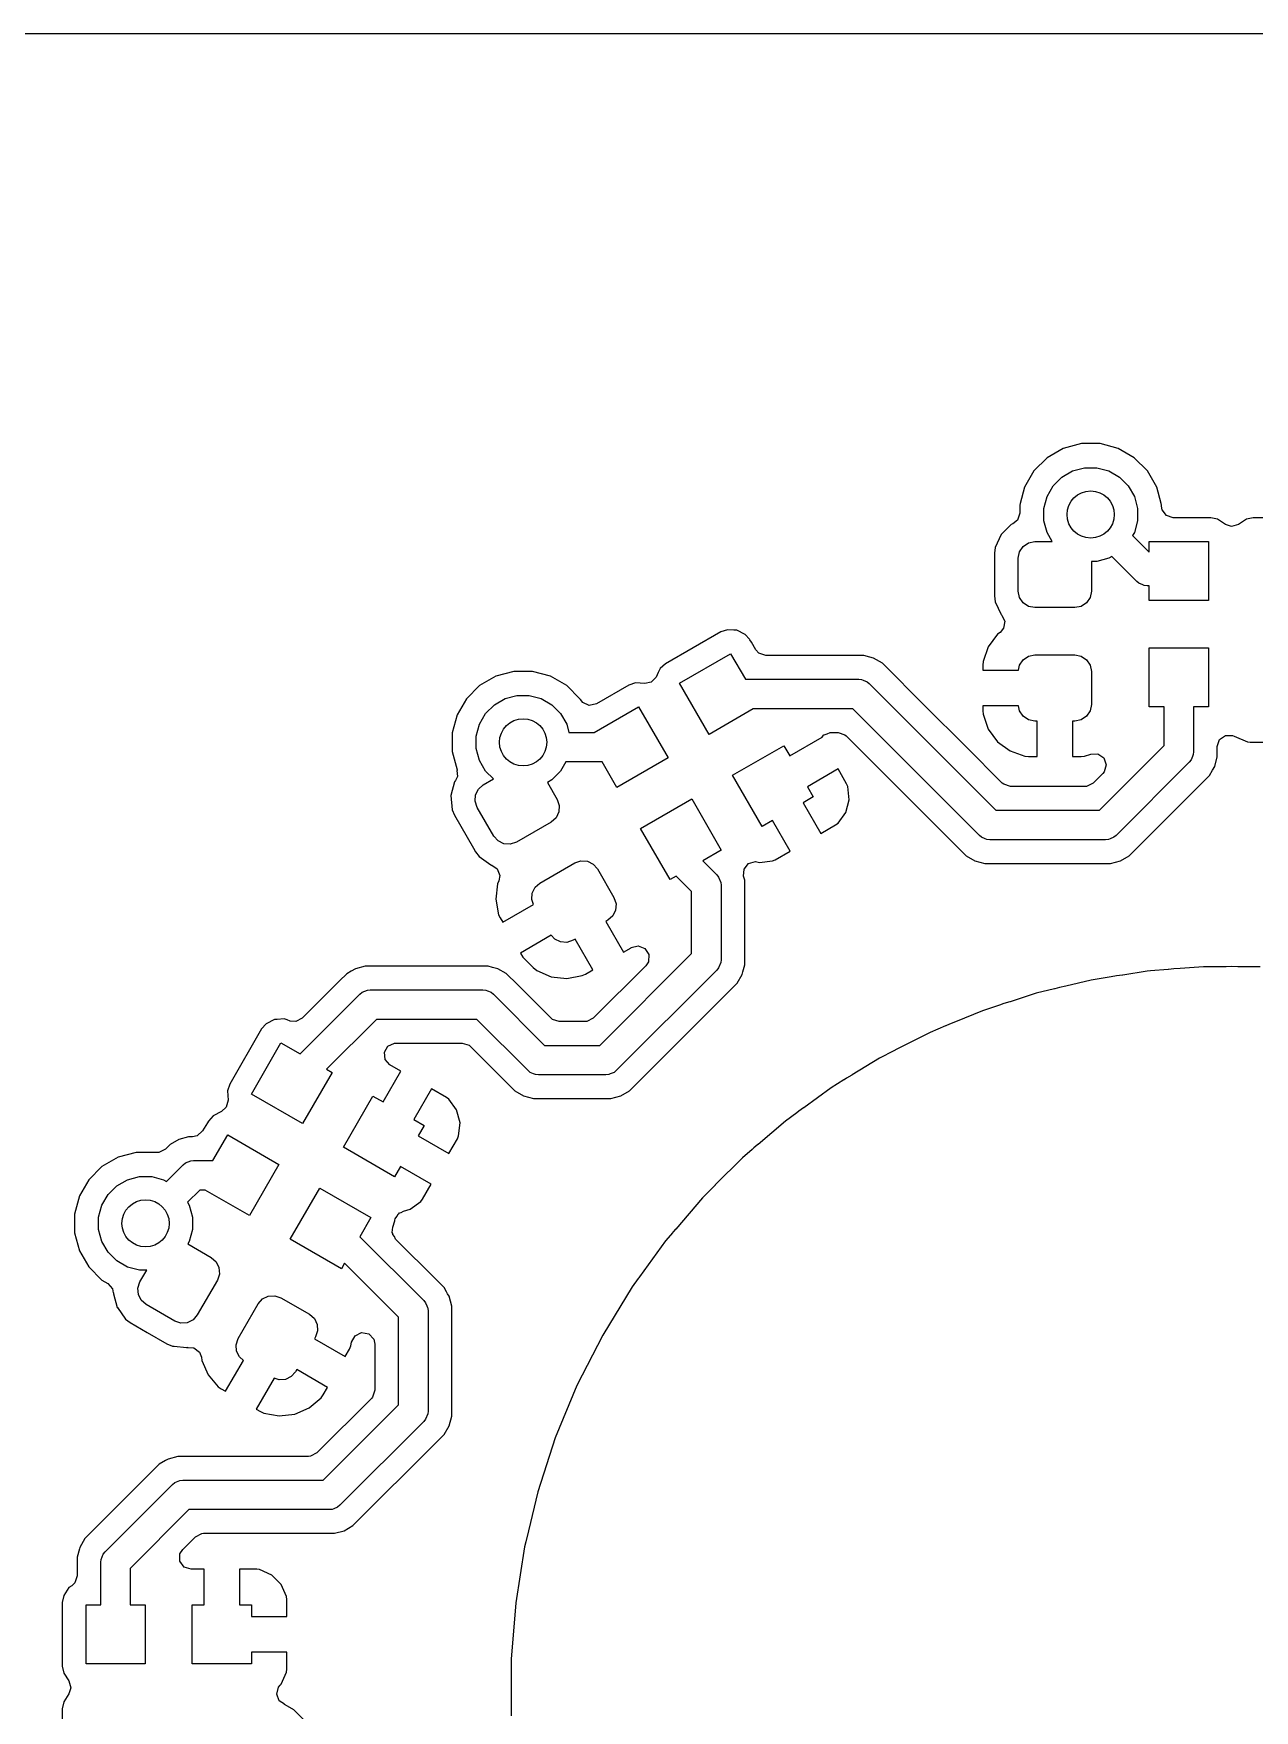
# Model space of a CAD drawing. Extents: x 0.79 to 7.64, y -5.35 to -0.98.
# Drawn here: x 5.309 to 5.716, y -1.543 to -0.984 of the extents above; entities that cross this region are included whole.
import ezdxf

# ---------------------------------------------------------------- set-up
doc = ezdxf.new("R2010")
doc.units = 0
doc.header["$MEASUREMENT"] = 0
doc.layers.add('BLACK', color=7, linetype='CONTINUOUS')

msp = doc.modelspace()

# ---------------------------------------------------------------- linework, layer by layer
at = {"layer": 'BLACK', "linetype": 'CONTINUOUS'}
for p, q in [((4.88976, -0.98427), (7.44077, -0.98427)), ((5.65244, -1.12253), (5.64705, -1.12564)), ((5.65846, -1.12092), (5.65244, -1.12253)), ((5.66468, -1.12092), (5.65846, -1.12092)), ((5.67069, -1.12253), (5.66468, -1.12092)), ((5.67609, -1.12564), (5.67069, -1.12253)), ((5.64705, -1.12564), (5.64265, -1.13004)), ((5.68049, -1.13004), (5.67609, -1.12564)), ((5.64265, -1.13004), (5.63954, -1.13543)), ((5.64908, -1.13497), (5.65198, -1.13207)), ((5.65198, -1.13207), (5.65554, -1.13001)), ((5.65554, -1.13001), (5.65951, -1.12895)), ((5.65951, -1.12895), (5.66362, -1.12895)), ((5.66362, -1.12895), (5.6676, -1.13001)), ((5.6676, -1.13001), (5.67116, -1.13207)), ((5.67116, -1.13207), (5.67406, -1.13497)), ((5.6836, -1.13543), (5.68049, -1.13004)), ((5.63954, -1.13543), (5.63809, -1.14085)), ((5.64596, -1.1425), (5.64702, -1.13853)), ((5.64702, -1.13853), (5.64908, -1.13497)), ((5.67406, -1.13497), (5.67612, -1.13853)), ((5.67612, -1.13853), (5.67718, -1.1425)), ((5.68505, -1.14085), (5.6836, -1.13543)), ((5.63793, -1.14411), (5.63718, -1.1464)), ((5.63809, -1.14085), (5.63793, -1.14145)), ((5.63793, -1.14145), (5.63793, -1.14411)), ((5.64596, -1.14661), (5.64596, -1.1425)), ((5.67718, -1.1425), (5.67718, -1.14661)), ((5.68521, -1.14145), (5.68505, -1.14085)), ((5.68521, -1.14175), (5.68521, -1.14145)), ((5.6854, -1.14296), (5.68521, -1.14175)), ((5.68682, -1.14491), (5.6854, -1.14296)), ((5.68911, -1.14565), (5.68682, -1.14491)), ((5.63511, -1.1479), (5.63176, -1.15125)), ((5.63568, -1.14764), (5.63511, -1.1479)), ((5.63718, -1.1464), (5.63568, -1.14764)), ((5.64702, -1.15059), (5.64596, -1.14661)), ((5.64873, -1.15354), (5.64702, -1.15059)), ((5.67612, -1.15059), (5.67555, -1.15158)), ((5.67718, -1.14661), (5.67612, -1.15059)), ((5.70156, -1.14565), (5.68911, -1.14565)), ((5.70157, -1.14565), (5.70156, -1.14565)), ((5.70156, -1.14565), (5.70156, -1.14565)), ((5.70387, -1.14611), (5.70157, -1.14565)), ((5.7065, -1.14786), (5.70387, -1.14611)), ((5.70387, -1.14611), (5.70387, -1.14611)), ((5.70387, -1.14611), (5.70387, -1.14611)), ((5.70387, -1.14611), (5.70387, -1.14611)), ((5.70851, -1.14852), (5.7065, -1.14786)), ((5.71083, -1.14786), (5.70851, -1.14852)), ((5.71346, -1.14611), (5.71083, -1.14786)), ((5.71576, -1.14565), (5.71346, -1.14611)), ((5.71346, -1.14611), (5.71346, -1.14611)), ((5.737, -1.14565), (5.71576, -1.14565)), ((5.71576, -1.14565), (5.71576, -1.14565)), ((5.71576, -1.14565), (5.71576, -1.14565)), ((5.62976, -1.15553), (5.62951, -1.15748)), ((5.63176, -1.15125), (5.62976, -1.15553)), ((5.62976, -1.15553), (5.62976, -1.15553)), ((5.63782, -1.15695), (5.63902, -1.15516)), ((5.63902, -1.15516), (5.6408, -1.15396)), ((5.6408, -1.15396), (5.64291, -1.15354)), ((5.64291, -1.15354), (5.64873, -1.15354)), ((5.67555, -1.15158), (5.6811, -1.15713)), ((5.6811, -1.15713), (5.6811, -1.15354)), ((5.6811, -1.15354), (5.70079, -1.15354)), ((5.70079, -1.15354), (5.70079, -1.17323)), ((5.62951, -1.15748), (5.62951, -1.17165)), ((5.6374, -1.15906), (5.63782, -1.15695)), ((5.6374, -1.17008), (5.6374, -1.15906)), ((5.66362, -1.16017), (5.66181, -1.16017)), ((5.66181, -1.16017), (5.66181, -1.17008)), ((5.6676, -1.15911), (5.66362, -1.16017)), ((5.66859, -1.15854), (5.6676, -1.15911)), ((5.67692, -1.16687), (5.66859, -1.15854)), ((5.67766, -1.16748), (5.67692, -1.16687)), ((5.67892, -1.168), (5.67766, -1.16748)), ((5.67766, -1.16748), (5.67766, -1.16748)), ((5.62951, -1.17165), (5.62951, -1.17165)), ((5.62951, -1.17165), (5.62976, -1.1736)), ((5.63782, -1.17219), (5.6374, -1.17008)), ((5.63902, -1.17398), (5.63782, -1.17219)), ((5.66139, -1.17219), (5.6602, -1.17398)), ((5.66181, -1.17008), (5.66139, -1.17219)), ((5.67944, -1.16821), (5.67892, -1.168)), ((5.6804, -1.16831), (5.67944, -1.16821)), ((5.67944, -1.16821), (5.67944, -1.16821)), ((5.6811, -1.16831), (5.6804, -1.16831)), ((5.6811, -1.17323), (5.6811, -1.16831)), ((5.70079, -1.17323), (5.6811, -1.17323)), ((5.62976, -1.1736), (5.62976, -1.1736)), ((5.62976, -1.1736), (5.63176, -1.17789)), ((5.63176, -1.17789), (5.63176, -1.17789)), ((5.63176, -1.17789), (5.63176, -1.17789)), ((5.63176, -1.17789), (5.63182, -1.17794)), ((5.63182, -1.17794), (5.63186, -1.17803)), ((5.63186, -1.17803), (5.63196, -1.17817)), ((5.63196, -1.17817), (5.63194, -1.17818)), ((5.63194, -1.17818), (5.63291, -1.18009)), ((5.6408, -1.17517), (5.63902, -1.17398)), ((5.64291, -1.17559), (5.6408, -1.17517)), ((5.6563, -1.17559), (5.64291, -1.17559)), ((5.65841, -1.17517), (5.6563, -1.17559)), ((5.6602, -1.17398), (5.65841, -1.17517)), ((5.53831, -1.1837), (5.51992, -1.19432)), ((5.54053, -1.18295), (5.53831, -1.1837)), ((5.54262, -1.18308), (5.54053, -1.18295)), ((5.54053, -1.18295), (5.54053, -1.18295)), ((5.54367, -1.18315), (5.54262, -1.18308)), ((5.54648, -1.18454), (5.54367, -1.18315)), ((5.54786, -1.18611), (5.54648, -1.18454)), ((5.63053, -1.18446), (5.62742, -1.18866)), ((5.63138, -1.18383), (5.63053, -1.18446)), ((5.63053, -1.18446), (5.63053, -1.18446)), ((5.63254, -1.18247), (5.63138, -1.18383)), ((5.63291, -1.18009), (5.63254, -1.18247)), ((5.54803, -1.18631), (5.54786, -1.18611)), ((5.5485, -1.18711), (5.54803, -1.18631)), ((5.54994, -1.18961), (5.5485, -1.18711)), ((5.55102, -1.19081), (5.54994, -1.18961)), ((5.62742, -1.18866), (5.6257, -1.19359)), ((5.6811, -1.20866), (5.6811, -1.18898)), ((5.6811, -1.18898), (5.70079, -1.18898)), ((5.70079, -1.18898), (5.70079, -1.20866)), ((5.51815, -1.19587), (5.51749, -1.1972)), ((5.51992, -1.19432), (5.51815, -1.19587)), ((5.52454, -1.20077), (5.54158, -1.19093)), ((5.54158, -1.19093), (5.5465, -1.19945)), ((5.55331, -1.19156), (5.55102, -1.19081)), ((5.58598, -1.19156), (5.55331, -1.19156)), ((5.58798, -1.19209), (5.58598, -1.19156)), ((5.58598, -1.19156), (5.58598, -1.19156)), ((5.58924, -1.19243), (5.58798, -1.19209)), ((5.59216, -1.19412), (5.58924, -1.19243)), ((5.58924, -1.19243), (5.58924, -1.19243)), ((5.60631, -1.20827), (5.59216, -1.19412)), ((5.59216, -1.19412), (5.59216, -1.19412)), ((5.59216, -1.19412), (5.59216, -1.19412)), ((5.6257, -1.19359), (5.62559, -1.19476)), ((5.62559, -1.19476), (5.62559, -1.19646)), ((5.63748, -1.19646), (5.63782, -1.19474)), ((5.63782, -1.19474), (5.63902, -1.19295)), ((5.63902, -1.19295), (5.6408, -1.19176)), ((5.6408, -1.19176), (5.64291, -1.19134)), ((5.64291, -1.19134), (5.6563, -1.19134)), ((5.6563, -1.19134), (5.65841, -1.19176)), ((5.65841, -1.19176), (5.6602, -1.19295)), ((5.6602, -1.19295), (5.66139, -1.19474)), ((5.66139, -1.19474), (5.66181, -1.19685)), ((5.46332, -1.19844), (5.45792, -1.20155)), ((5.46933, -1.19683), (5.46332, -1.19844)), ((5.47555, -1.19683), (5.46933, -1.19683)), ((5.48157, -1.19844), (5.47555, -1.19683)), ((5.48696, -1.20155), (5.48157, -1.19844)), ((5.50762, -1.20142), (5.49684, -1.20765)), ((5.50985, -1.20066), (5.50762, -1.20142)), ((5.513, -1.20087), (5.50985, -1.20066)), ((5.50985, -1.20066), (5.50985, -1.20066)), ((5.51507, -1.20043), (5.513, -1.20087)), ((5.51675, -1.19871), (5.51507, -1.20043)), ((5.51749, -1.1972), (5.51675, -1.19871)), ((5.53438, -1.21782), (5.52454, -1.20077)), ((5.5465, -1.19945), (5.58429, -1.19945)), ((5.58429, -1.19945), (5.58525, -1.19955)), ((5.58525, -1.19955), (5.58525, -1.19955)), ((5.58525, -1.19955), (5.58577, -1.19976)), ((5.58577, -1.19976), (5.58703, -1.20028)), ((5.58703, -1.20028), (5.58703, -1.20028)), ((5.58703, -1.20028), (5.58777, -1.20089)), ((5.58777, -1.20089), (5.62999, -1.24311)), ((5.62559, -1.19646), (5.62559, -1.19646)), ((5.62559, -1.19646), (5.63748, -1.19646)), ((5.66181, -1.19685), (5.66181, -1.20787)), ((5.45352, -1.20596), (5.45041, -1.21135)), ((5.45792, -1.20155), (5.45352, -1.20596)), ((5.46285, -1.20798), (5.46641, -1.20592)), ((5.46641, -1.20592), (5.47039, -1.20486)), ((5.47039, -1.20486), (5.4745, -1.20486)), ((5.4745, -1.20486), (5.47847, -1.20592)), ((5.47847, -1.20592), (5.48203, -1.20798)), ((5.49136, -1.20596), (5.48696, -1.20155)), ((5.49151, -1.20622), (5.49136, -1.20596)), ((5.49228, -1.20717), (5.49151, -1.20622)), ((5.45041, -1.21135), (5.4488, -1.21736)), ((5.45789, -1.21445), (5.45995, -1.21089)), ((5.45995, -1.21089), (5.46285, -1.20798)), ((5.48203, -1.20798), (5.48493, -1.21089)), ((5.48493, -1.21089), (5.48699, -1.21445)), ((5.49448, -1.20815), (5.49228, -1.20717)), ((5.49684, -1.20765), (5.49448, -1.20815)), ((5.49613, -1.21717), (5.5109, -1.20864)), ((5.5109, -1.20864), (5.52074, -1.22569)), ((5.54914, -1.20929), (5.53438, -1.21782)), ((5.58226, -1.20929), (5.54914, -1.20929)), ((5.62447, -1.25151), (5.58226, -1.20929)), ((5.61991, -1.22187), (5.60631, -1.20827)), ((5.63748, -1.20827), (5.62559, -1.20827)), ((5.62559, -1.20827), (5.62559, -1.20827)), ((5.62559, -1.20827), (5.62559, -1.20996)), ((5.62559, -1.20996), (5.6257, -1.21113)), ((5.6257, -1.21113), (5.6257, -1.21113)), ((5.6257, -1.21113), (5.62742, -1.21606)), ((5.63782, -1.20998), (5.63748, -1.20827)), ((5.63902, -1.21177), (5.63782, -1.20998)), ((5.6408, -1.21297), (5.63902, -1.21177)), ((5.6602, -1.21177), (5.65841, -1.21297)), ((5.66139, -1.20998), (5.6602, -1.21177)), ((5.66181, -1.20787), (5.66139, -1.20998)), ((5.68602, -1.20866), (5.6811, -1.20866)), ((5.68602, -1.22158), (5.68602, -1.20866)), ((5.70079, -1.20866), (5.69587, -1.20866)), ((5.69587, -1.20866), (5.69587, -1.22362)), ((5.4488, -1.21736), (5.4488, -1.22358)), ((5.45683, -1.21842), (5.45789, -1.21445)), ((5.48699, -1.21445), (5.48772, -1.21717)), ((5.48772, -1.21717), (5.49613, -1.21717)), ((5.57208, -1.21878), (5.57255, -1.21806)), ((5.57255, -1.21806), (5.57265, -1.21802)), ((5.57265, -1.21802), (5.57271, -1.21793)), ((5.57271, -1.21793), (5.57377, -1.21759)), ((5.57377, -1.21759), (5.5748, -1.21719)), ((5.5748, -1.21719), (5.575, -1.21719)), ((5.575, -1.21719), (5.57737, -1.21719)), ((5.57737, -1.21719), (5.57966, -1.21793)), ((5.57966, -1.21793), (5.58013, -1.21833)), ((5.62742, -1.21606), (5.63053, -1.22026)), ((5.64291, -1.21339), (5.6408, -1.21297)), ((5.6437, -1.21339), (5.64291, -1.21339)), ((5.6437, -1.2252), (5.6437, -1.21339)), ((5.6563, -1.21339), (5.65551, -1.21339)), ((5.65551, -1.21339), (5.65551, -1.2252)), ((5.65841, -1.21297), (5.6563, -1.21339)), ((5.7045, -1.21958), (5.70645, -1.21816)), ((5.70645, -1.21816), (5.70886, -1.21816)), ((5.70886, -1.21816), (5.70941, -1.21843)), ((5.4488, -1.22358), (5.45041, -1.2296)), ((5.45683, -1.22253), (5.45683, -1.21842)), ((5.45789, -1.2265), (5.45683, -1.22253)), ((5.54225, -1.23146), (5.5593, -1.22161)), ((5.5593, -1.22161), (5.56127, -1.22502)), ((5.56127, -1.22502), (5.57208, -1.21878)), ((5.58013, -1.21833), (5.62008, -1.25829)), ((5.63212, -1.23407), (5.61991, -1.22187)), ((5.63053, -1.22026), (5.63053, -1.22026)), ((5.63053, -1.22026), (5.63473, -1.22336)), ((5.63473, -1.22336), (5.63966, -1.22509)), ((5.6645, -1.24311), (5.68602, -1.22158)), ((5.69587, -1.22362), (5.69577, -1.22458)), ((5.70376, -1.22187), (5.7045, -1.21958)), ((5.70376, -1.22531), (5.70376, -1.22187)), ((5.70941, -1.21843), (5.70941, -1.21843)), ((5.70941, -1.21843), (5.71378, -1.22036)), ((5.71378, -1.22036), (5.71477, -1.22047)), ((5.71477, -1.22047), (5.72047, -1.22047)), ((5.45995, -1.23006), (5.45789, -1.2265)), ((5.4867, -1.22701), (5.48493, -1.23006)), ((5.49877, -1.22701), (5.4867, -1.22701)), ((5.50369, -1.23553), (5.49877, -1.22701)), ((5.52074, -1.22569), (5.50369, -1.23553)), ((5.5774, -1.22935), (5.56717, -1.23525)), ((5.58025, -1.23428), (5.5774, -1.22935)), ((5.63966, -1.22509), (5.64083, -1.2252)), ((5.64083, -1.2252), (5.6437, -1.2252)), ((5.6437, -1.2252), (5.6437, -1.2252)), ((5.65551, -1.2252), (5.65551, -1.2252)), ((5.65551, -1.2252), (5.65839, -1.2252)), ((5.65839, -1.2252), (5.65956, -1.22509)), ((5.65956, -1.22509), (5.66159, -1.22438)), ((5.65956, -1.22509), (5.65956, -1.22509)), ((5.66159, -1.22438), (5.664, -1.22432)), ((5.664, -1.22432), (5.66598, -1.22569)), ((5.66598, -1.22569), (5.66677, -1.22797)), ((5.66677, -1.22797), (5.66608, -1.23027)), ((5.69442, -1.2271), (5.67002, -1.25151)), ((5.69504, -1.22636), (5.69442, -1.2271)), ((5.69552, -1.2252), (5.69504, -1.22636)), ((5.69504, -1.22636), (5.69504, -1.22636)), ((5.69577, -1.22458), (5.69552, -1.2252)), ((5.69577, -1.22458), (5.69577, -1.22458)), ((5.70219, -1.22978), (5.70289, -1.22857)), ((5.70289, -1.22857), (5.70376, -1.22531)), ((5.44958, -1.23365), (5.44836, -1.23822)), ((5.44993, -1.23315), (5.44958, -1.23365)), ((5.44958, -1.23365), (5.44958, -1.23365)), ((5.45053, -1.23183), (5.44993, -1.23315)), ((5.45048, -1.22984), (5.45037, -1.22987)), ((5.45037, -1.22987), (5.45053, -1.23183)), ((5.45041, -1.2296), (5.45041, -1.2296)), ((5.45041, -1.2296), (5.45048, -1.22984)), ((5.45755, -1.23605), (5.45916, -1.23463)), ((5.45916, -1.23463), (5.46256, -1.23267)), ((5.46256, -1.23267), (5.45995, -1.23006)), ((5.48203, -1.23297), (5.48053, -1.23383)), ((5.48053, -1.23383), (5.4838, -1.2395)), ((5.48493, -1.23006), (5.48203, -1.23297)), ((5.55209, -1.2485), (5.54225, -1.23146)), ((5.58065, -1.2352), (5.58025, -1.23428)), ((5.63258, -1.23447), (5.63212, -1.23407)), ((5.63488, -1.23522), (5.63258, -1.23447)), ((5.66237, -1.23407), (5.66022, -1.23517)), ((5.66563, -1.23081), (5.66237, -1.23407)), ((5.66608, -1.23027), (5.66563, -1.23081)), ((5.6744, -1.25829), (5.7012, -1.23149)), ((5.7012, -1.23149), (5.70219, -1.22978)), ((5.44836, -1.23822), (5.44877, -1.24292)), ((5.45646, -1.24012), (5.4566, -1.23797)), ((5.45715, -1.24216), (5.45646, -1.24012)), ((5.4566, -1.23797), (5.45755, -1.23605)), ((5.4838, -1.2395), (5.48449, -1.24154)), ((5.51157, -1.24917), (5.52861, -1.23933)), ((5.52861, -1.23933), (5.53846, -1.25638)), ((5.56914, -1.23866), (5.56573, -1.24063)), ((5.56717, -1.23525), (5.56914, -1.23866)), ((5.57998, -1.24385), (5.58112, -1.23959)), ((5.58112, -1.23959), (5.58065, -1.2352)), ((5.58065, -1.2352), (5.58065, -1.2352)), ((5.58112, -1.23959), (5.58112, -1.23959)), ((5.65961, -1.23522), (5.63488, -1.23522)), ((5.66022, -1.23517), (5.65961, -1.23522)), ((5.44877, -1.24292), (5.44877, -1.24292)), ((5.44877, -1.24292), (5.44953, -1.24474)), ((5.44953, -1.24474), (5.44953, -1.24474)), ((5.44953, -1.24474), (5.4559, -1.25578)), ((5.46266, -1.2517), (5.45715, -1.24216)), ((5.4834, -1.24561), (5.48178, -1.24703)), ((5.48435, -1.24368), (5.4834, -1.24561)), ((5.48449, -1.24154), (5.48435, -1.24368)), ((5.56573, -1.24063), (5.57164, -1.25086)), ((5.57737, -1.24741), (5.57998, -1.24385)), ((5.57998, -1.24385), (5.57998, -1.24385)), ((5.62999, -1.24311), (5.6645, -1.24311)), ((5.46408, -1.25332), (5.46266, -1.2517)), ((5.48178, -1.24703), (5.47019, -1.25372)), ((5.52141, -1.26622), (5.51157, -1.24917)), ((5.5555, -1.24653), (5.55209, -1.2485)), ((5.56141, -1.25676), (5.5555, -1.24653)), ((5.57164, -1.25086), (5.57658, -1.24801)), ((5.57658, -1.24801), (5.57737, -1.24741)), ((5.62522, -1.25212), (5.62447, -1.25151)), ((5.67002, -1.25151), (5.66927, -1.25212)), ((5.4559, -1.25578), (5.45661, -1.25701)), ((5.45661, -1.25701), (5.45781, -1.25857)), ((5.46601, -1.25427), (5.46408, -1.25332)), ((5.46815, -1.25441), (5.46601, -1.25427)), ((5.47019, -1.25372), (5.46815, -1.25441)), ((5.53846, -1.25638), (5.53227, -1.25995)), ((5.55647, -1.25961), (5.56141, -1.25676)), ((5.62646, -1.25264), (5.62522, -1.25212)), ((5.62522, -1.25212), (5.62522, -1.25212)), ((5.62699, -1.25286), (5.62646, -1.25264)), ((5.62795, -1.25295), (5.62699, -1.25286)), ((5.62699, -1.25286), (5.62699, -1.25286)), ((5.66654, -1.25295), (5.62795, -1.25295)), ((5.6675, -1.25286), (5.66654, -1.25295)), ((5.66803, -1.25264), (5.6675, -1.25286)), ((5.6675, -1.25286), (5.6675, -1.25286)), ((5.66927, -1.25212), (5.66803, -1.25264)), ((5.66927, -1.25212), (5.66927, -1.25212)), ((5.45781, -1.25857), (5.46168, -1.26129)), ((5.46168, -1.26129), (5.46176, -1.26131)), ((5.46176, -1.26131), (5.46184, -1.26136)), ((5.46184, -1.26136), (5.46199, -1.26143)), ((5.46199, -1.26143), (5.46198, -1.26145)), ((5.46198, -1.26145), (5.46378, -1.26262)), ((5.46378, -1.26262), (5.46464, -1.26487)), ((5.47806, -1.26736), (5.48965, -1.26067)), ((5.48965, -1.26067), (5.49169, -1.25998)), ((5.49169, -1.25998), (5.49384, -1.26012)), ((5.49384, -1.26012), (5.49577, -1.26107)), ((5.49577, -1.26107), (5.49718, -1.26268)), ((5.49718, -1.26268), (5.5027, -1.27223)), ((5.53227, -1.25995), (5.53694, -1.26463)), ((5.54593, -1.26513), (5.54606, -1.26273)), ((5.54606, -1.26273), (5.54758, -1.26086)), ((5.54758, -1.26086), (5.5499, -1.26023)), ((5.5499, -1.26023), (5.55071, -1.26036)), ((5.55071, -1.26036), (5.55117, -1.26048)), ((5.55117, -1.26048), (5.55556, -1.26001)), ((5.55117, -1.26048), (5.55117, -1.26048)), ((5.55556, -1.26001), (5.55647, -1.25961)), ((5.55556, -1.26001), (5.55556, -1.26001)), ((5.62008, -1.25829), (5.62008, -1.25829)), ((5.62008, -1.25829), (5.62008, -1.25829)), ((5.62008, -1.25829), (5.62008, -1.25829)), ((5.62008, -1.25829), (5.62301, -1.25997)), ((5.62301, -1.25997), (5.62301, -1.25997)), ((5.62301, -1.25997), (5.62301, -1.25997)), ((5.62301, -1.25997), (5.62301, -1.25997)), ((5.62301, -1.25997), (5.62627, -1.26085)), ((5.62627, -1.26085), (5.62627, -1.26085)), ((5.62627, -1.26085), (5.66822, -1.26085)), ((5.66822, -1.26085), (5.67148, -1.25997)), ((5.66822, -1.26085), (5.66822, -1.26085)), ((5.67148, -1.25997), (5.6744, -1.25829)), ((5.67148, -1.25997), (5.67148, -1.25997)), ((5.67148, -1.25997), (5.67148, -1.25997)), ((5.6744, -1.25829), (5.6744, -1.25829)), ((5.6744, -1.25829), (5.6744, -1.25829)), ((5.4639, -1.2676), (5.46331, -1.27279)), ((5.46432, -1.26663), (5.4639, -1.2676)), ((5.4639, -1.2676), (5.4639, -1.2676)), ((5.46464, -1.26487), (5.46432, -1.26663)), ((5.47645, -1.26878), (5.47806, -1.26736)), ((5.52344, -1.26505), (5.52141, -1.26622)), ((5.52854, -1.27015), (5.52344, -1.26505)), ((5.53694, -1.26463), (5.53756, -1.26538)), ((5.53756, -1.26538), (5.53756, -1.26538)), ((5.53756, -1.26538), (5.53829, -1.26715)), ((5.53829, -1.26715), (5.53839, -1.26811)), ((5.53839, -1.26811), (5.53839, -1.29291)), ((5.54628, -1.26642), (5.54593, -1.26513)), ((5.54628, -1.29123), (5.54628, -1.26642)), ((5.46331, -1.27279), (5.46331, -1.27279)), ((5.46331, -1.27279), (5.46428, -1.27792)), ((5.47535, -1.27285), (5.47549, -1.27071)), ((5.47592, -1.27451), (5.47535, -1.27285)), ((5.47549, -1.27071), (5.47645, -1.26878)), ((5.5027, -1.27223), (5.50339, -1.27427)), ((5.52854, -1.29087), (5.52854, -1.27015)), ((5.46428, -1.27792), (5.46477, -1.27899)), ((5.46477, -1.27899), (5.46562, -1.28045)), ((5.46562, -1.28045), (5.47592, -1.27451)), ((5.5023, -1.27834), (5.50068, -1.27976)), ((5.50325, -1.27641), (5.5023, -1.27834)), ((5.50339, -1.27427), (5.50325, -1.27641)), ((5.48182, -1.28474), (5.47152, -1.29068)), ((5.48297, -1.28605), (5.48182, -1.28474)), ((5.50068, -1.27976), (5.5, -1.28015)), ((5.5, -1.28015), (5.5059, -1.29038)), ((5.47152, -1.29068), (5.4723, -1.29202)), ((5.4849, -1.287), (5.48297, -1.28605)), ((5.48705, -1.28714), (5.4849, -1.287)), ((5.48909, -1.28645), (5.48705, -1.28714)), ((5.48977, -1.28606), (5.48909, -1.28645)), ((5.49567, -1.29629), (5.48977, -1.28606)), ((5.49796, -1.32146), (5.52854, -1.29087)), ((5.5059, -1.29038), (5.50839, -1.28895)), ((5.5059, -1.29038), (5.5059, -1.29038)), ((5.50839, -1.28895), (5.50845, -1.28891)), ((5.50845, -1.28891), (5.50846, -1.2889)), ((5.50846, -1.2889), (5.50847, -1.2889)), ((5.50847, -1.2889), (5.51078, -1.2883)), ((5.50847, -1.2889), (5.50847, -1.2889)), ((5.51078, -1.2883), (5.51302, -1.28917)), ((5.51302, -1.28917), (5.51432, -1.2912)), ((5.41656, -1.29593), (5.41517, -1.29674)), ((5.41982, -1.29506), (5.41656, -1.29593)), ((5.41656, -1.29593), (5.41656, -1.29593)), ((5.4232, -1.29506), (5.41982, -1.29506)), ((5.41982, -1.29506), (5.41982, -1.29506)), ((5.42344, -1.29506), (5.4232, -1.29506)), ((5.46074, -1.29506), (5.42344, -1.29506)), ((5.42344, -1.29506), (5.42344, -1.29506)), ((5.46227, -1.29547), (5.46074, -1.29506)), ((5.46074, -1.29506), (5.46074, -1.29506)), ((5.464, -1.29593), (5.46227, -1.29547)), ((5.4668, -1.29755), (5.464, -1.29593)), ((5.464, -1.29593), (5.464, -1.29593)), ((5.4723, -1.29202), (5.4758, -1.29547)), ((5.4758, -1.29547), (5.47701, -1.29651)), ((5.49318, -1.29773), (5.49567, -1.29629)), ((5.49567, -1.29629), (5.49567, -1.29629)), ((5.51331, -1.29494), (5.49583, -1.31242)), ((5.53694, -1.29639), (5.50348, -1.32986)), ((5.51419, -1.2936), (5.51331, -1.29494)), ((5.51432, -1.2912), (5.51419, -1.2936)), ((5.53756, -1.29565), (5.53694, -1.29639)), ((5.53829, -1.29387), (5.53756, -1.29565)), ((5.53839, -1.29291), (5.53829, -1.29387)), ((5.53829, -1.29387), (5.53829, -1.29387)), ((5.54565, -1.29696), (5.54628, -1.2946)), ((5.54628, -1.2946), (5.54628, -1.29123)), ((5.54628, -1.29123), (5.54628, -1.29123)), ((5.68743, -1.29618), (5.68152, -1.29665)), ((5.68752, -1.29618), (5.68743, -1.29618)), ((5.68743, -1.29618), (5.68743, -1.29618)), ((5.68933, -1.29596), (5.68752, -1.29618)), ((5.69135, -1.29588), (5.68933, -1.29596)), ((5.69142, -1.29587), (5.69135, -1.29588)), ((5.69607, -1.2955), (5.69142, -1.29587)), ((5.69922, -1.29526), (5.69607, -1.2955)), ((5.70673, -1.29526), (5.69922, -1.29526)), ((5.70866, -1.29518), (5.70673, -1.29526)), ((5.71059, -1.29526), (5.70866, -1.29518)), ((5.7181, -1.29526), (5.71059, -1.29526)), ((5.41126, -1.30001), (5.39885, -1.31241)), ((5.41364, -1.29762), (5.41126, -1.30001)), ((5.41126, -1.30001), (5.41126, -1.30001)), ((5.41126, -1.30001), (5.41126, -1.30001)), ((5.41126, -1.30001), (5.41126, -1.30001)), ((5.41517, -1.29674), (5.41364, -1.29762)), ((5.46692, -1.29762), (5.4668, -1.29755)), ((5.4668, -1.29755), (5.4668, -1.29755)), ((5.47041, -1.3011), (5.46692, -1.29762)), ((5.48173, -1.31242), (5.47041, -1.3011)), ((5.47701, -1.29651), (5.47701, -1.29651)), ((5.47701, -1.29651), (5.4818, -1.2986)), ((5.4818, -1.2986), (5.48698, -1.29919)), ((5.48698, -1.29919), (5.49212, -1.29822)), ((5.48698, -1.29919), (5.48698, -1.29919)), ((5.49212, -1.29822), (5.49318, -1.29773)), ((5.49212, -1.29822), (5.49212, -1.29822)), ((5.49318, -1.29773), (5.49318, -1.29773)), ((5.54133, -1.30317), (5.54372, -1.30078)), ((5.54372, -1.30078), (5.54541, -1.29786)), ((5.54541, -1.29786), (5.54565, -1.29696)), ((5.65326, -1.30173), (5.65116, -1.30216)), ((5.65333, -1.30171), (5.65326, -1.30173)), ((5.66177, -1.29969), (5.65333, -1.30171)), ((5.65333, -1.30171), (5.65333, -1.30171)), ((5.66836, -1.29865), (5.66177, -1.29969)), ((5.66177, -1.29969), (5.66177, -1.29969)), ((5.66844, -1.29863), (5.66836, -1.29865)), ((5.66836, -1.29865), (5.66836, -1.29865)), ((5.66836, -1.29865), (5.66836, -1.29865)), ((5.67012, -1.29829), (5.66844, -1.29863)), ((5.6722, -1.29804), (5.67012, -1.29829)), ((5.67227, -1.29803), (5.6722, -1.29804)), ((5.68041, -1.29674), (5.67227, -1.29803)), ((5.67227, -1.29803), (5.67227, -1.29803)), ((5.68152, -1.29665), (5.68041, -1.29674)), ((5.68041, -1.29674), (5.68041, -1.29674)), ((5.68041, -1.29674), (5.68041, -1.29674)), ((5.39811, -1.32431), (5.41803, -1.30439)), ((5.41803, -1.30439), (5.41878, -1.30378)), ((5.41878, -1.30378), (5.42055, -1.30305)), ((5.42055, -1.30305), (5.42151, -1.30295)), ((5.42055, -1.30305), (5.42055, -1.30305)), ((5.42151, -1.30295), (5.45906, -1.30295)), ((5.45906, -1.30295), (5.46002, -1.30305)), ((5.46002, -1.30305), (5.46002, -1.30305)), ((5.46002, -1.30305), (5.46053, -1.30326)), ((5.46053, -1.30326), (5.46179, -1.30378)), ((5.46179, -1.30378), (5.46179, -1.30378)), ((5.46179, -1.30378), (5.46253, -1.30439)), ((5.46253, -1.30439), (5.4796, -1.32146)), ((5.50787, -1.33663), (5.54133, -1.30317)), ((5.54133, -1.30317), (5.54133, -1.30317)), ((5.63258, -1.30754), (5.63123, -1.30806)), ((5.63467, -1.30694), (5.63258, -1.30754)), ((5.63473, -1.30692), (5.63467, -1.30694)), ((5.64342, -1.30409), (5.63473, -1.30692)), ((5.63473, -1.30692), (5.63473, -1.30692)), ((5.64955, -1.30262), (5.64342, -1.30409)), ((5.64342, -1.30409), (5.64342, -1.30409)), ((5.64964, -1.3026), (5.64955, -1.30262)), ((5.64955, -1.30262), (5.64955, -1.30262)), ((5.65116, -1.30216), (5.64964, -1.3026)), ((5.38963, -1.31285), (5.38682, -1.31424)), ((5.39042, -1.3128), (5.38963, -1.31285)), ((5.38963, -1.31285), (5.38963, -1.31285)), ((5.39277, -1.31264), (5.39042, -1.3128)), ((5.39381, -1.313), (5.39277, -1.31264)), ((5.39277, -1.31264), (5.39277, -1.31264)), ((5.39277, -1.31264), (5.39277, -1.31264)), ((5.39484, -1.31335), (5.39381, -1.313)), ((5.39885, -1.31241), (5.3967, -1.31351)), ((5.42355, -1.3128), (5.40693, -1.32941)), ((5.45702, -1.3128), (5.42355, -1.3128)), ((5.47408, -1.32986), (5.45702, -1.3128)), ((5.48219, -1.31282), (5.48173, -1.31242)), ((5.48448, -1.31356), (5.48219, -1.31282)), ((5.49583, -1.31242), (5.49369, -1.31351)), ((5.62547, -1.30993), (5.61657, -1.31361)), ((5.63114, -1.30809), (5.62547, -1.30993)), ((5.63123, -1.30806), (5.63114, -1.30809)), ((5.38527, -1.316), (5.37465, -1.3344)), ((5.38682, -1.31424), (5.38527, -1.316)), ((5.3967, -1.31351), (5.39484, -1.31335)), ((5.49308, -1.31356), (5.48448, -1.31356)), ((5.49369, -1.31351), (5.49308, -1.31356)), ((5.60803, -1.31715), (5.59899, -1.32176)), ((5.61322, -1.315), (5.60803, -1.31715)), ((5.61331, -1.31496), (5.61322, -1.315)), ((5.61322, -1.315), (5.61322, -1.315)), ((5.61449, -1.3144), (5.61331, -1.31496)), ((5.61652, -1.31363), (5.61449, -1.3144)), ((5.61657, -1.31361), (5.61652, -1.31363)), ((5.61657, -1.31361), (5.61657, -1.31361)), ((5.38187, -1.33767), (5.39171, -1.32062)), ((5.39171, -1.32062), (5.39811, -1.32431)), ((5.42619, -1.32378), (5.42739, -1.32169)), ((5.42644, -1.32617), (5.42619, -1.32378)), ((5.42739, -1.32169), (5.42959, -1.32071)), ((5.42959, -1.32071), (5.43, -1.32069)), ((5.43, -1.32069), (5.45213, -1.32069)), ((5.45213, -1.32069), (5.45442, -1.32143)), ((5.45442, -1.32143), (5.45489, -1.32183)), ((5.45489, -1.32183), (5.4673, -1.33425)), ((5.4796, -1.32146), (5.49796, -1.32146)), ((5.59592, -1.32332), (5.59122, -1.32572)), ((5.59601, -1.32327), (5.59592, -1.32332)), ((5.59592, -1.32332), (5.59592, -1.32332)), ((5.59701, -1.3227), (5.59601, -1.32327)), ((5.59894, -1.32178), (5.59701, -1.3227)), ((5.59899, -1.32176), (5.59894, -1.32178)), ((5.59899, -1.32176), (5.59899, -1.32176)), ((5.40693, -1.32941), (5.40876, -1.33046)), ((5.42805, -1.32796), (5.42644, -1.32617)), ((5.43172, -1.33008), (5.42805, -1.32796)), ((5.47482, -1.33047), (5.47408, -1.32986)), ((5.50348, -1.32986), (5.50273, -1.33047)), ((5.59122, -1.32572), (5.58208, -1.33132)), ((5.37465, -1.3344), (5.37389, -1.33662)), ((5.40876, -1.33046), (5.39892, -1.34751)), ((5.42581, -1.34031), (5.43172, -1.33008)), ((5.4673, -1.33425), (5.4673, -1.33425)), ((5.4673, -1.33425), (5.46864, -1.33558)), ((5.46864, -1.33558), (5.46969, -1.33663)), ((5.47586, -1.3309), (5.47482, -1.33047)), ((5.47482, -1.33047), (5.47482, -1.33047)), ((5.4766, -1.3312), (5.47586, -1.3309)), ((5.47756, -1.3313), (5.4766, -1.3312)), ((5.4766, -1.3312), (5.4766, -1.3312)), ((5.5, -1.3313), (5.47756, -1.3313)), ((5.50096, -1.3312), (5.5, -1.3313)), ((5.50148, -1.33099), (5.50096, -1.3312)), ((5.50096, -1.3312), (5.50096, -1.3312)), ((5.50273, -1.33047), (5.50148, -1.33099)), ((5.50273, -1.33047), (5.50273, -1.33047)), ((5.57512, -1.33558), (5.56595, -1.34224)), ((5.57935, -1.33299), (5.57512, -1.33558)), ((5.57944, -1.33293), (5.57935, -1.33299)), ((5.57935, -1.33299), (5.57935, -1.33299)), ((5.58025, -1.33237), (5.57944, -1.33293)), ((5.58203, -1.33134), (5.58025, -1.33237)), ((5.58208, -1.33132), (5.58203, -1.33134)), ((5.58208, -1.33132), (5.58208, -1.33132)), ((5.3741, -1.33977), (5.37351, -1.34211)), ((5.37389, -1.33662), (5.37389, -1.33662)), ((5.37389, -1.33662), (5.3741, -1.33977)), ((5.39892, -1.34751), (5.38187, -1.33767)), ((5.41256, -1.35539), (5.4224, -1.33834)), ((5.4224, -1.33834), (5.42581, -1.34031)), ((5.44194, -1.33598), (5.43604, -1.34621)), ((5.44688, -1.33883), (5.44194, -1.33598)), ((5.44194, -1.33598), (5.44194, -1.33598)), ((5.44768, -1.33943), (5.44688, -1.33883)), ((5.44688, -1.33883), (5.44688, -1.33883)), ((5.45029, -1.34299), (5.44768, -1.33943)), ((5.44768, -1.33943), (5.44768, -1.33943)), ((5.46969, -1.33663), (5.47261, -1.33832)), ((5.47261, -1.33832), (5.47587, -1.33919)), ((5.47587, -1.33919), (5.47587, -1.33919)), ((5.47587, -1.33919), (5.50169, -1.33919)), ((5.50169, -1.33919), (5.50495, -1.33832)), ((5.50169, -1.33919), (5.50169, -1.33919)), ((5.50495, -1.33832), (5.50787, -1.33663)), ((5.50495, -1.33832), (5.50495, -1.33832)), ((5.50495, -1.33832), (5.50495, -1.33832)), ((5.50787, -1.33663), (5.50787, -1.33663)), ((5.50787, -1.33663), (5.50787, -1.33663)), ((5.36755, -1.34669), (5.36722, -1.34726)), ((5.3691, -1.34492), (5.36755, -1.34669)), ((5.37193, -1.34352), (5.3691, -1.34492)), ((5.37351, -1.34211), (5.37193, -1.34352)), ((5.43604, -1.34621), (5.43945, -1.34818)), ((5.45143, -1.34726), (5.45029, -1.34299)), ((5.55985, -1.34667), (5.55072, -1.35448)), ((5.55986, -1.34667), (5.55985, -1.34667)), ((5.5636, -1.34395), (5.55986, -1.34667)), ((5.56369, -1.34389), (5.5636, -1.34395)), ((5.56433, -1.34336), (5.56369, -1.34389)), ((5.56592, -1.34227), (5.56433, -1.34336)), ((5.56595, -1.34224), (5.56592, -1.34227)), ((5.36095, -1.35194), (5.35769, -1.35281)), ((5.36227, -1.35194), (5.36095, -1.35194)), ((5.36385, -1.3516), (5.36227, -1.35194)), ((5.36564, -1.34999), (5.36385, -1.3516)), ((5.36722, -1.34726), (5.36564, -1.34999)), ((5.36908, -1.35983), (5.374, -1.35131)), ((5.374, -1.35131), (5.39105, -1.36115)), ((5.43945, -1.34818), (5.43748, -1.35159)), ((5.43748, -1.35159), (5.44771, -1.3575)), ((5.45056, -1.35256), (5.45095, -1.35165)), ((5.45095, -1.35165), (5.45143, -1.34726)), ((5.45095, -1.35165), (5.45095, -1.35165)), ((5.45143, -1.34726), (5.45143, -1.34726)), ((5.3435, -1.35714), (5.33748, -1.35875)), ((5.34972, -1.35714), (5.3435, -1.35714)), ((5.34994, -1.35717), (5.34972, -1.35714)), ((5.34972, -1.35714), (5.34972, -1.35714)), ((5.35106, -1.35715), (5.34994, -1.35717)), ((5.35321, -1.35606), (5.35106, -1.35715)), ((5.35477, -1.3545), (5.35321, -1.35606)), ((5.3548, -1.35448), (5.35477, -1.3545)), ((5.35769, -1.35281), (5.3548, -1.35448)), ((5.35769, -1.35281), (5.35769, -1.35281)), ((5.42961, -1.36523), (5.41256, -1.35539)), ((5.44771, -1.3575), (5.45056, -1.35256)), ((5.44771, -1.3575), (5.44771, -1.3575)), ((5.45056, -1.35256), (5.45056, -1.35256)), ((5.54878, -1.35613), (5.5455, -1.35893)), ((5.54887, -1.35605), (5.54878, -1.35613)), ((5.54934, -1.3556), (5.54887, -1.35605)), ((5.55068, -1.35451), (5.54934, -1.3556)), ((5.55072, -1.35448), (5.55068, -1.35451)), ((5.55072, -1.35448), (5.55072, -1.35448)), ((5.33209, -1.36186), (5.32769, -1.36626)), ((5.33748, -1.35875), (5.33209, -1.36186)), ((5.35363, -1.3668), (5.35916, -1.36127)), ((5.35916, -1.36127), (5.3599, -1.36066)), ((5.3599, -1.36066), (5.36168, -1.35993)), ((5.36168, -1.35993), (5.36264, -1.35983)), ((5.36264, -1.35983), (5.36908, -1.35983)), ((5.39105, -1.36115), (5.3812, -1.3782)), ((5.43157, -1.36182), (5.42961, -1.36523)), ((5.4418, -1.36772), (5.43157, -1.36182)), ((5.5455, -1.35893), (5.53646, -1.36798)), ((5.5455, -1.35893), (5.5455, -1.35893)), ((5.32769, -1.36626), (5.32458, -1.37165)), ((5.33411, -1.37119), (5.33702, -1.36829)), ((5.33702, -1.36829), (5.34058, -1.36623)), ((5.34058, -1.36623), (5.34455, -1.36517)), ((5.34455, -1.36517), (5.34866, -1.36517)), ((5.34866, -1.36517), (5.35263, -1.36623)), ((5.35263, -1.36623), (5.35363, -1.3668)), ((5.39484, -1.38607), (5.40468, -1.36902)), ((5.40468, -1.36902), (5.42173, -1.37887)), ((5.43895, -1.37266), (5.4418, -1.36772)), ((5.53539, -1.369), (5.53507, -1.36936)), ((5.53643, -1.368), (5.53539, -1.369)), ((5.53646, -1.36798), (5.53643, -1.368)), ((5.53646, -1.36798), (5.53646, -1.36798)), ((5.32458, -1.37165), (5.32297, -1.37767)), ((5.33206, -1.37475), (5.33411, -1.37119)), ((5.36467, -1.36967), (5.36059, -1.37376)), ((5.36059, -1.37376), (5.36116, -1.37475)), ((5.36644, -1.36967), (5.36467, -1.36967)), ((5.3812, -1.3782), (5.36644, -1.36967)), ((5.4348, -1.37607), (5.43836, -1.37346)), ((5.43836, -1.37346), (5.43895, -1.37266)), ((5.43836, -1.37346), (5.43836, -1.37346)), ((5.43895, -1.37266), (5.43895, -1.37266)), ((5.53216, -1.37228), (5.52327, -1.38268)), ((5.53499, -1.36945), (5.53216, -1.37227)), ((5.53216, -1.37227), (5.53216, -1.37228)), ((5.53507, -1.36936), (5.53499, -1.36945)), ((5.53499, -1.36945), (5.53499, -1.36945)), ((5.32297, -1.37767), (5.32297, -1.38389)), ((5.33099, -1.37872), (5.33206, -1.37475)), ((5.33099, -1.38283), (5.33099, -1.37872)), ((5.36116, -1.37475), (5.36222, -1.37872)), ((5.36222, -1.37872), (5.36222, -1.38283)), ((5.42173, -1.37887), (5.41804, -1.38526)), ((5.42899, -1.38204), (5.42971, -1.37992)), ((5.4297, -1.37976), (5.42985, -1.37927)), ((5.42971, -1.37992), (5.4297, -1.37976)), ((5.42985, -1.37927), (5.43037, -1.37854)), ((5.43037, -1.37854), (5.43075, -1.37774)), ((5.43075, -1.37774), (5.43107, -1.37755)), ((5.43107, -1.37755), (5.43125, -1.3773)), ((5.43125, -1.3773), (5.43181, -1.37711)), ((5.43181, -1.37711), (5.43257, -1.37666)), ((5.43257, -1.37666), (5.4348, -1.37607)), ((5.32297, -1.38389), (5.32458, -1.3899)), ((5.33206, -1.38681), (5.33099, -1.38283)), ((5.36222, -1.38283), (5.36116, -1.38681)), ((5.41804, -1.38526), (5.43931, -1.40653)), ((5.42885, -1.38385), (5.42898, -1.38209)), ((5.42901, -1.38416), (5.42885, -1.38385)), ((5.42898, -1.38209), (5.42899, -1.38204)), ((5.42901, -1.38449), (5.42901, -1.38416)), ((5.42954, -1.38521), (5.42901, -1.38449)), ((5.42994, -1.386), (5.42954, -1.38521)), ((5.5223, -1.38382), (5.5199, -1.38663)), ((5.52238, -1.38373), (5.5223, -1.38382)), ((5.52256, -1.38348), (5.52238, -1.38373)), ((5.52325, -1.38271), (5.52256, -1.38348)), ((5.52327, -1.38268), (5.52325, -1.38271)), ((5.52327, -1.38268), (5.52327, -1.38268)), ((5.32458, -1.3899), (5.32769, -1.3953)), ((5.33411, -1.39037), (5.33206, -1.38681)), ((5.33702, -1.39327), (5.33411, -1.39037)), ((5.36116, -1.38681), (5.36067, -1.38765)), ((5.36067, -1.38765), (5.36853, -1.39219)), ((5.41189, -1.39591), (5.39484, -1.38607)), ((5.4437, -1.39975), (5.42994, -1.386)), ((5.5199, -1.38663), (5.51124, -1.39855)), ((5.5199, -1.38663), (5.5199, -1.38663)), ((5.32769, -1.3953), (5.33209, -1.3997)), ((5.34058, -1.39533), (5.33702, -1.39327)), ((5.34455, -1.39639), (5.34058, -1.39533)), ((5.347, -1.39639), (5.34455, -1.39639)), ((5.34476, -1.40028), (5.347, -1.39639)), ((5.36853, -1.39219), (5.37014, -1.3936)), ((5.37014, -1.3936), (5.37109, -1.39553)), ((5.37109, -1.39553), (5.37123, -1.39768)), ((5.41294, -1.39409), (5.41189, -1.39591)), ((5.43091, -1.41205), (5.41294, -1.39409)), ((5.33209, -1.3997), (5.33401, -1.4008)), ((5.33401, -1.4008), (5.33562, -1.40259)), ((5.33562, -1.40259), (5.33584, -1.4039)), ((5.34407, -1.40232), (5.34476, -1.40028)), ((5.34421, -1.40447), (5.34407, -1.40232)), ((5.37054, -1.39972), (5.36385, -1.41131)), ((5.37123, -1.39768), (5.37054, -1.39972)), ((5.44608, -1.40214), (5.4437, -1.39975)), ((5.4437, -1.39975), (5.4437, -1.39975)), ((5.44692, -1.4036), (5.44608, -1.40214)), ((5.50881, -1.4019), (5.49895, -1.41799)), ((5.5108, -1.39915), (5.50881, -1.4019)), ((5.51087, -1.39905), (5.5108, -1.39915)), ((5.5108, -1.39915), (5.5108, -1.39915)), ((5.51094, -1.39895), (5.51087, -1.39905)), ((5.51122, -1.39858), (5.51094, -1.39895)), ((5.51124, -1.39855), (5.51122, -1.39858)), ((5.51124, -1.39855), (5.51124, -1.39855)), ((5.33584, -1.4039), (5.33594, -1.40389)), ((5.33594, -1.40389), (5.33597, -1.40423)), ((5.33597, -1.40423), (5.33597, -1.40423)), ((5.33597, -1.40423), (5.33597, -1.40423)), ((5.33597, -1.40423), (5.33719, -1.40879)), ((5.34516, -1.4064), (5.34421, -1.40447)), ((5.34677, -1.40781), (5.34516, -1.4064)), ((5.35632, -1.41333), (5.34677, -1.40781)), ((5.37749, -1.41918), (5.38418, -1.40759)), ((5.38418, -1.40759), (5.3856, -1.40597)), ((5.3856, -1.40597), (5.38753, -1.40502)), ((5.38753, -1.40502), (5.38967, -1.40488)), ((5.38967, -1.40488), (5.39171, -1.40557)), ((5.39171, -1.40557), (5.40126, -1.41108)), ((5.43931, -1.40653), (5.43992, -1.40727)), ((5.43992, -1.40727), (5.43992, -1.40727)), ((5.43992, -1.40727), (5.4403, -1.40821)), ((5.4403, -1.40821), (5.44055, -1.40879)), ((5.44729, -1.40423), (5.44692, -1.4036)), ((5.44692, -1.4036), (5.44692, -1.4036)), ((5.44777, -1.40506), (5.44729, -1.40423)), ((5.44864, -1.40832), (5.44777, -1.40506)), ((5.44777, -1.40506), (5.44777, -1.40506)), ((5.33719, -1.40879), (5.33719, -1.40879)), ((5.33719, -1.40879), (5.33719, -1.40879)), ((5.33719, -1.40879), (5.33725, -1.40887)), ((5.33725, -1.40887), (5.3399, -1.41267)), ((5.3399, -1.41267), (5.34147, -1.41386)), ((5.35836, -1.41402), (5.35632, -1.41333)), ((5.36243, -1.41292), (5.3605, -1.41388)), ((5.36385, -1.41131), (5.36243, -1.41292)), ((5.40126, -1.41108), (5.40287, -1.4125)), ((5.40287, -1.4125), (5.40383, -1.41443)), ((5.43091, -1.44127), (5.43091, -1.41205)), ((5.44055, -1.40879), (5.44065, -1.40905)), ((5.44065, -1.40905), (5.44075, -1.41001)), ((5.44075, -1.41001), (5.44075, -1.44331)), ((5.44864, -1.44138), (5.44864, -1.40832)), ((5.44864, -1.40832), (5.44864, -1.40832)), ((5.34147, -1.41386), (5.34717, -1.41716)), ((5.34717, -1.41716), (5.35373, -1.42095)), ((5.3605, -1.41388), (5.35836, -1.41402)), ((5.3768, -1.42122), (5.37749, -1.41918)), ((5.40327, -1.41861), (5.40288, -1.4193)), ((5.40288, -1.4193), (5.41311, -1.4252)), ((5.40397, -1.41658), (5.40327, -1.41861)), ((5.40383, -1.41443), (5.40397, -1.41658)), ((5.41528, -1.42033), (5.41644, -1.41822)), ((5.41644, -1.41822), (5.41862, -1.41719)), ((5.41862, -1.41719), (5.42099, -1.41764)), ((5.42099, -1.41764), (5.42264, -1.41939)), ((5.42264, -1.41939), (5.42301, -1.42106)), ((5.49895, -1.41799), (5.49038, -1.4348)), ((5.49895, -1.41799), (5.49895, -1.41799)), ((5.35373, -1.42095), (5.35373, -1.42095)), ((5.35373, -1.42095), (5.35555, -1.4217)), ((5.35555, -1.4217), (5.35611, -1.42175)), ((5.35611, -1.42175), (5.36026, -1.42211)), ((5.36026, -1.42211), (5.36034, -1.42209)), ((5.36034, -1.42209), (5.36044, -1.4221)), ((5.36044, -1.4221), (5.3606, -1.42208)), ((5.3606, -1.42208), (5.3606, -1.42211)), ((5.3606, -1.42211), (5.36275, -1.42222)), ((5.36275, -1.42222), (5.36462, -1.42373)), ((5.36462, -1.42373), (5.36522, -1.42542)), ((5.37694, -1.42336), (5.3768, -1.42122)), ((5.37789, -1.42529), (5.37694, -1.42336)), ((5.41311, -1.4252), (5.41455, -1.42271)), ((5.41455, -1.42271), (5.41504, -1.42164)), ((5.41504, -1.42164), (5.41528, -1.42033)), ((5.41504, -1.42164), (5.41504, -1.42164)), ((5.42301, -1.42106), (5.42301, -1.43638)), ((5.36522, -1.42542), (5.36534, -1.42647)), ((5.36534, -1.42647), (5.36534, -1.42647)), ((5.36534, -1.42647), (5.36743, -1.43126)), ((5.37326, -1.43674), (5.3792, -1.42645)), ((5.3792, -1.42645), (5.37789, -1.42529)), ((5.39658, -1.43021), (5.39516, -1.43182)), ((5.39698, -1.42952), (5.39658, -1.43021)), ((5.4072, -1.43543), (5.39698, -1.42952)), ((5.41311, -1.4252), (5.41311, -1.4252)), ((5.36743, -1.43126), (5.36743, -1.43126)), ((5.36743, -1.43126), (5.37083, -1.43522)), ((5.37083, -1.43522), (5.37083, -1.43522)), ((5.37083, -1.43522), (5.37179, -1.4359)), ((5.37179, -1.4359), (5.37326, -1.43674)), ((5.38943, -1.43235), (5.38349, -1.44265)), ((5.39109, -1.43291), (5.38943, -1.43235)), ((5.39324, -1.43277), (5.39109, -1.43291)), ((5.39516, -1.43182), (5.39324, -1.43277)), ((5.40577, -1.43792), (5.4072, -1.43543)), ((5.49038, -1.4348), (5.48316, -1.45224)), ((5.40113, -1.44228), (5.40509, -1.43888)), ((5.42187, -1.43914), (5.40371, -1.4573)), ((5.40509, -1.43888), (5.40577, -1.43792)), ((5.40577, -1.43792), (5.40577, -1.43792)), ((5.40584, -1.46634), (5.43091, -1.44127)), ((5.42227, -1.43868), (5.42187, -1.43914)), ((5.42301, -1.43638), (5.42227, -1.43868)), ((5.44864, -1.44162), (5.44864, -1.44138)), ((5.44864, -1.44138), (5.44864, -1.44138)), ((5.44864, -1.44499), (5.44864, -1.44162)), ((5.38349, -1.44265), (5.38495, -1.44349)), ((5.38349, -1.44265), (5.38349, -1.44265)), ((5.38495, -1.44349), (5.38495, -1.44349)), ((5.38495, -1.44349), (5.38602, -1.44399)), ((5.38602, -1.44399), (5.38602, -1.44399)), ((5.38602, -1.44399), (5.39115, -1.44496)), ((5.39115, -1.44496), (5.39634, -1.44437)), ((5.39115, -1.44496), (5.39115, -1.44496)), ((5.39634, -1.44437), (5.40113, -1.44228)), ((5.39634, -1.44437), (5.39634, -1.44437)), ((5.43931, -1.44679), (5.41135, -1.47474)), ((5.43992, -1.44604), (5.43931, -1.44679)), ((5.44065, -1.44427), (5.43992, -1.44604)), ((5.44075, -1.44331), (5.44065, -1.44427)), ((5.44777, -1.44825), (5.44864, -1.44499)), ((5.4437, -1.45356), (5.44608, -1.45118)), ((5.44608, -1.45118), (5.44777, -1.44825)), ((5.48316, -1.45224), (5.47732, -1.47019)), ((5.35737, -1.45844), (5.35411, -1.45932)), ((5.36074, -1.45844), (5.35737, -1.45844)), ((5.36098, -1.45844), (5.36074, -1.45844)), ((5.40095, -1.45844), (5.36098, -1.45844)), ((5.36098, -1.45844), (5.36098, -1.45844)), ((5.40156, -1.4584), (5.40095, -1.45844)), ((5.40371, -1.4573), (5.40156, -1.4584)), ((5.41574, -1.48151), (5.4437, -1.45356)), ((5.4437, -1.45356), (5.4437, -1.45356)), ((5.3488, -1.46339), (5.32636, -1.48583)), ((5.35119, -1.46101), (5.3488, -1.46339)), ((5.3488, -1.46339), (5.3488, -1.46339)), ((5.35325, -1.45982), (5.35119, -1.46101)), ((5.35343, -1.45971), (5.35325, -1.45982)), ((5.35411, -1.45932), (5.35343, -1.45971)), ((5.33313, -1.49022), (5.35558, -1.46778)), ((5.35558, -1.46778), (5.35632, -1.46717)), ((5.35632, -1.46717), (5.35809, -1.46643)), ((5.35809, -1.46643), (5.35809, -1.46643)), ((5.35809, -1.46643), (5.35906, -1.46634)), ((5.35906, -1.46634), (5.40584, -1.46634)), ((5.41135, -1.47474), (5.41061, -1.47535)), ((5.47732, -1.47019), (5.4742, -1.4832)), ((5.36109, -1.47618), (5.34154, -1.49574)), ((5.40787, -1.47618), (5.36109, -1.47618)), ((5.40883, -1.47609), (5.40787, -1.47618)), ((5.40935, -1.47587), (5.40883, -1.47609)), ((5.40883, -1.47609), (5.40883, -1.47609)), ((5.41061, -1.47535), (5.40935, -1.47587)), ((5.41061, -1.47535), (5.41061, -1.47535)), ((5.32636, -1.48583), (5.32467, -1.48875)), ((5.35903, -1.48941), (5.36322, -1.48522)), ((5.36322, -1.48522), (5.36537, -1.48412)), ((5.36537, -1.48412), (5.36598, -1.48407)), ((5.36598, -1.48407), (5.40956, -1.48407)), ((5.40956, -1.48407), (5.41282, -1.4832)), ((5.40956, -1.48407), (5.40956, -1.48407)), ((5.41282, -1.4832), (5.41574, -1.48151)), ((5.41282, -1.4832), (5.41282, -1.4832)), ((5.41282, -1.4832), (5.41282, -1.4832)), ((5.41574, -1.48151), (5.41574, -1.48151)), ((5.41574, -1.48151), (5.41574, -1.48151)), ((5.4742, -1.4832), (5.4733, -1.48694)), ((5.32455, -1.48922), (5.3238, -1.49201)), ((5.3238, -1.49201), (5.3238, -1.49828)), ((5.32467, -1.48875), (5.32455, -1.48922)), ((5.32455, -1.48922), (5.32455, -1.48922)), ((5.32467, -1.48875), (5.32467, -1.48875)), ((5.33179, -1.49274), (5.33252, -1.49097)), ((5.33252, -1.49097), (5.33313, -1.49022)), ((5.33252, -1.49097), (5.33252, -1.49097)), ((5.35808, -1.49096), (5.35903, -1.48941)), ((5.35808, -1.49337), (5.35808, -1.49096)), ((5.47292, -1.48854), (5.46997, -1.50718)), ((5.4733, -1.48694), (5.47292, -1.48854)), ((5.33169, -1.4937), (5.33179, -1.49274)), ((5.33169, -1.50787), (5.33169, -1.4937)), ((5.34154, -1.49574), (5.34154, -1.50787)), ((5.35949, -1.49532), (5.35808, -1.49337)), ((5.36178, -1.49606), (5.35949, -1.49532)), ((5.36614, -1.49606), (5.36178, -1.49606)), ((5.36614, -1.50787), (5.36614, -1.49606)), ((5.36614, -1.49606), (5.36614, -1.49606)), ((5.38365, -1.49606), (5.37795, -1.49606)), ((5.37795, -1.49606), (5.37795, -1.49606)), ((5.37795, -1.49606), (5.37795, -1.50787)), ((5.38464, -1.49618), (5.38365, -1.49606)), ((5.38868, -1.49796), (5.38464, -1.49618)), ((5.32108, -1.50218), (5.31934, -1.50479)), ((5.32207, -1.50152), (5.32108, -1.50218)), ((5.32108, -1.50218), (5.32108, -1.50218)), ((5.32305, -1.50057), (5.32207, -1.50152)), ((5.3238, -1.49828), (5.32305, -1.50057)), ((5.3918, -1.50108), (5.38868, -1.49796)), ((5.39359, -1.50512), (5.3918, -1.50108)), ((5.31934, -1.50479), (5.31888, -1.5071)), ((5.31888, -1.5071), (5.31888, -1.5071)), ((5.31888, -1.5071), (5.31888, -1.52834)), ((5.31934, -1.50479), (5.31934, -1.50479)), ((5.32677, -1.52756), (5.32677, -1.50787)), ((5.32677, -1.50787), (5.33169, -1.50787)), ((5.34154, -1.50787), (5.34646, -1.50787)), ((5.34646, -1.50787), (5.34646, -1.52756)), ((5.3622, -1.52756), (5.3622, -1.50787)), ((5.3622, -1.50787), (5.36614, -1.50787)), ((5.37795, -1.50787), (5.38189, -1.50787)), ((5.38189, -1.50787), (5.38189, -1.51181)), ((5.3937, -1.50611), (5.39359, -1.50512)), ((5.3937, -1.51181), (5.3937, -1.50611)), ((5.3937, -1.50611), (5.3937, -1.50611)), ((5.46997, -1.50718), (5.46848, -1.526)), ((5.46997, -1.50718), (5.46997, -1.50718)), ((5.46997, -1.50718), (5.46997, -1.50718)), ((5.38189, -1.51181), (5.3937, -1.51181)), ((5.3937, -1.51181), (5.3937, -1.51181)), ((5.3937, -1.52362), (5.38189, -1.52362)), ((5.38189, -1.52362), (5.38189, -1.52756)), ((5.3937, -1.526), (5.3937, -1.52362)), ((5.3937, -1.52362), (5.3937, -1.52362)), ((5.31888, -1.52834), (5.31888, -1.52834)), ((5.31888, -1.52834), (5.31934, -1.53064)), ((5.31934, -1.53064), (5.31934, -1.53064)), ((5.31934, -1.53064), (5.32109, -1.53327)), ((5.34646, -1.52756), (5.32677, -1.52756)), ((5.38189, -1.52756), (5.3622, -1.52756)), ((5.3918, -1.53435), (5.39359, -1.53031)), ((5.39359, -1.53031), (5.3937, -1.52932)), ((5.3937, -1.52932), (5.3937, -1.526)), ((5.3937, -1.52932), (5.3937, -1.52932)), ((5.46848, -1.526), (5.46848, -1.52601)), ((5.46848, -1.52601), (5.46848, -1.54487)), ((5.32109, -1.53327), (5.32175, -1.53559)), ((5.32175, -1.53559), (5.32109, -1.5376)), ((5.39031, -1.53766), (5.39094, -1.53534)), ((5.39094, -1.53534), (5.39145, -1.5347)), ((5.39145, -1.5347), (5.3918, -1.53435)), ((5.31934, -1.54023), (5.31888, -1.54253)), ((5.32109, -1.5376), (5.31934, -1.54023)), ((5.31934, -1.54023), (5.31934, -1.54023)), ((5.39118, -1.53991), (5.39031, -1.53766)), ((5.39293, -1.54105), (5.39118, -1.53991)), ((5.3929, -1.54111), (5.39293, -1.54105)), ((5.39314, -1.54121), (5.3929, -1.54111)), ((5.39606, -1.5429), (5.39314, -1.54121)), ((5.31888, -1.54253), (5.31888, -1.54253)), ((5.31888, -1.54253), (5.31888, -1.55499)), ((5.39606, -1.5429), (5.39606, -1.5429)), ((5.39606, -1.5429), (5.39606, -1.5429)), ((5.39606, -1.5429), (5.39606, -1.5429)), ((5.42913, -1.57597), (5.39606, -1.5429))]:
    msp.add_line(p, q, dxfattribs=at)
at = {"layer": 'BLACK'}
for centre in [(5.66157, -1.14456), (5.47244, -1.22047), (5.34661, -1.38078)]:
    msp.add_circle(centre, 0.00787, dxfattribs=at)

doc.saveas('drawing.dxf')
